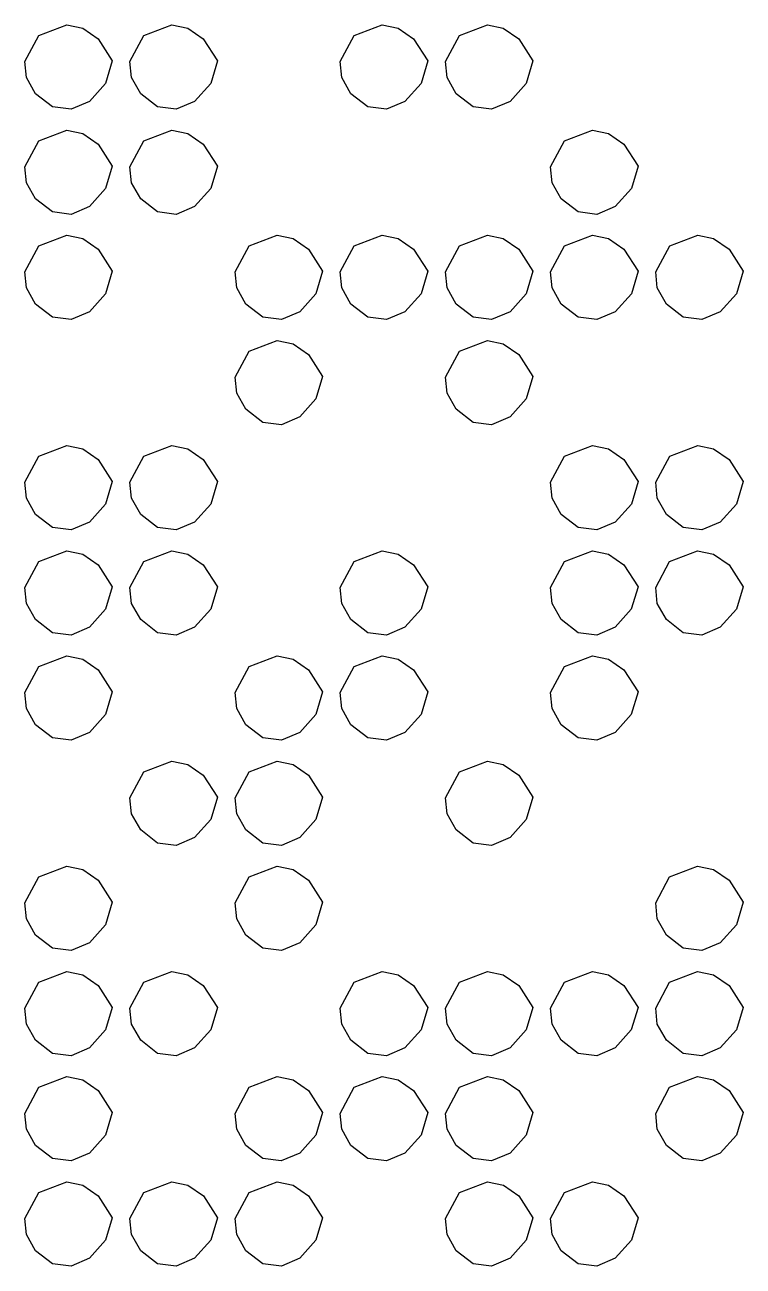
# Model space of a CAD drawing. Extents: x -13.9 to 69.6, y -29.8 to 53.7.
# Drawn here: x 38.09 to 53.52, y 2.16 to 28.81 of the extents above; entities that cross this region are included whole.
import ezdxf

# ---------------------------------------------------------------- set-up
doc = ezdxf.new("R2010")
doc.units = 0

msp = doc.modelspace()

# ---------------------------------------------------------------- linework, layer by layer
at = {"layer": 'Image'}
for p, q in [((38.392275, 28.578363), (38.9935, 28.807643)), ((38.9935, 28.807643), (39.335682, 28.735656)), ((40.650055, 28.578363), (41.25128, 28.807643)), ((41.25128, 28.807643), (41.593462, 28.735656)), ((45.165605, 28.578363), (45.76683, 28.807643)), ((45.76683, 28.807643), (46.109012, 28.735656)), ((47.423385, 28.578363), (48.02461, 28.807643)), ((48.02461, 28.807643), (48.366792, 28.735656)), ((38.092485, 28.018361), (38.392275, 28.578363)), ((39.335682, 28.735656), (39.66746, 28.50586)), ((40.350265, 28.018361), (40.650055, 28.578363)), ((41.593462, 28.735656), (41.92524, 28.50586)), ((44.865815, 28.018361), (45.165605, 28.578363)), ((46.109012, 28.735656), (46.44079, 28.50586)), ((47.123595, 28.018361), (47.423385, 28.578363)), ((48.366792, 28.735656), (48.69857, 28.50586)), ((39.66746, 28.50586), (39.970772, 28.034118)), ((41.92524, 28.50586), (42.228552, 28.034118)), ((46.44079, 28.50586), (46.744102, 28.034118)), ((48.69857, 28.50586), (49.001882, 28.034118)), ((38.127097, 27.676947), (38.092485, 28.018361)), ((39.970772, 28.034118), (39.826994, 27.550047)), ((40.384877, 27.676947), (40.350265, 28.018361)), ((42.228552, 28.034118), (42.084774, 27.550047)), ((44.900427, 27.676947), (44.865815, 28.018361)), ((46.744102, 28.034118), (46.600324, 27.550047)), ((47.158207, 27.676947), (47.123595, 28.018361)), ((49.001882, 28.034118), (48.858104, 27.550047)), ((38.32283, 27.32798), (38.127097, 27.676947)), ((39.826994, 27.550047), (39.479828, 27.164926)), ((40.58061, 27.32798), (40.384877, 27.676947)), ((42.084774, 27.550047), (41.737608, 27.164926)), ((45.09616, 27.32798), (44.900427, 27.676947)), ((46.600324, 27.550047), (46.253158, 27.164926)), ((47.35394, 27.32798), (47.158207, 27.676947)), ((48.858104, 27.550047), (48.510938, 27.164926)), ((38.322834, 27.327978), (38.32283, 27.32798)), ((38.685036, 27.047587), (38.322834, 27.327978)), ((40.580614, 27.327978), (40.58061, 27.32798)), ((40.942816, 27.047587), (40.580614, 27.327978)), ((45.096164, 27.327978), (45.09616, 27.32798)), ((45.458366, 27.047587), (45.096164, 27.327978)), ((47.353944, 27.327978), (47.35394, 27.32798)), ((47.716146, 27.047587), (47.353944, 27.327978)), ((39.084938, 26.995338), (38.685036, 27.047587)), ((39.479828, 27.164926), (39.084938, 26.995338)), ((41.342718, 26.995338), (40.942816, 27.047587)), ((41.737608, 27.164926), (41.342718, 26.995338)), ((45.858268, 26.995338), (45.458366, 27.047587)), ((46.253158, 27.164926), (45.858268, 26.995338)), ((48.116048, 26.995338), (47.716146, 27.047587)), ((48.510938, 27.164926), (48.116048, 26.995338)), ((38.392285, 26.320583), (38.99351, 26.549863)), ((38.99351, 26.549863), (39.335692, 26.477876)), ((39.335692, 26.477876), (39.66747, 26.24808)), ((40.650065, 26.320583), (41.25129, 26.549863)), ((41.25129, 26.549863), (41.593472, 26.477876)), ((41.593472, 26.477876), (41.92525, 26.24808)), ((49.681165, 26.320583), (50.28239, 26.549863)), ((50.28239, 26.549863), (50.624572, 26.477876)), ((50.624572, 26.477876), (50.95635, 26.24808)), ((38.092495, 25.760581), (38.392285, 26.320583)), ((39.66747, 26.24808), (39.970782, 25.776339)), ((40.350275, 25.760581), (40.650065, 26.320583)), ((41.92525, 26.24808), (42.228562, 25.776339)), ((49.381375, 25.760581), (49.681165, 26.320583)), ((50.95635, 26.24808), (51.259662, 25.776339)), ((38.127107, 25.419167), (38.092495, 25.760581)), ((39.970782, 25.776339), (39.827004, 25.292267)), ((40.384887, 25.419167), (40.350275, 25.760581)), ((42.228562, 25.776339), (42.084784, 25.292267)), ((49.415987, 25.419167), (49.381375, 25.760581)), ((51.259662, 25.776339), (51.115884, 25.292267)), ((38.32284, 25.0702), (38.127107, 25.419167)), ((40.58062, 25.0702), (40.384887, 25.419167)), ((49.61172, 25.0702), (49.415987, 25.419167)), ((38.322844, 25.070198), (38.32284, 25.0702)), ((38.685046, 24.789807), (38.322844, 25.070198)), ((39.827004, 25.292267), (39.479838, 24.907146)), ((40.580624, 25.070198), (40.58062, 25.0702)), ((40.942826, 24.789807), (40.580624, 25.070198)), ((42.084784, 25.292267), (41.737618, 24.907146)), ((49.611724, 25.070198), (49.61172, 25.0702)), ((49.973926, 24.789807), (49.611724, 25.070198)), ((51.115884, 25.292267), (50.768718, 24.907146)), ((39.084948, 24.737558), (38.685046, 24.789807)), ((39.479838, 24.907146), (39.084948, 24.737558)), ((41.342728, 24.737558), (40.942826, 24.789807)), ((41.737618, 24.907146), (41.342728, 24.737558)), ((50.373828, 24.737558), (49.973926, 24.789807)), ((50.768718, 24.907146), (50.373828, 24.737558)), ((38.392275, 24.062803), (38.9935, 24.292083)), ((38.9935, 24.292083), (39.335682, 24.220096)), ((42.907825, 24.062803), (43.50905, 24.292083)), ((43.50905, 24.292083), (43.851232, 24.220096)), ((45.165605, 24.062803), (45.76683, 24.292083)), ((45.76683, 24.292083), (46.109012, 24.220096)), ((47.423385, 24.062803), (48.02461, 24.292083)), ((48.02461, 24.292083), (48.366792, 24.220096)), ((49.681165, 24.062803), (50.28239, 24.292083)), ((50.28239, 24.292083), (50.624572, 24.220096)), ((51.938945, 24.062803), (52.54017, 24.292083)), ((52.54017, 24.292083), (52.882352, 24.220096)), ((38.092485, 23.502801), (38.392275, 24.062803)), ((39.335682, 24.220096), (39.66746, 23.9903)), ((39.66746, 23.9903), (39.970772, 23.518558)), ((42.608035, 23.502801), (42.907825, 24.062803)), ((43.851232, 24.220096), (44.18301, 23.9903)), ((44.18301, 23.9903), (44.486322, 23.518558)), ((44.865815, 23.502801), (45.165605, 24.062803)), ((46.109012, 24.220096), (46.44079, 23.9903)), ((46.44079, 23.9903), (46.744102, 23.518558)), ((47.123595, 23.502801), (47.423385, 24.062803)), ((48.366792, 24.220096), (48.69857, 23.9903)), ((48.69857, 23.9903), (49.001882, 23.518558)), ((49.381375, 23.502801), (49.681165, 24.062803)), ((50.624572, 24.220096), (50.95635, 23.9903)), ((50.95635, 23.9903), (51.259662, 23.518558)), ((51.639155, 23.502801), (51.938945, 24.062803)), ((52.882352, 24.220096), (53.21413, 23.9903)), ((53.21413, 23.9903), (53.517442, 23.518558)), ((38.127097, 23.161387), (38.092485, 23.502801)), ((39.970772, 23.518558), (39.826994, 23.034487)), ((42.642647, 23.161387), (42.608035, 23.502801)), ((44.486322, 23.518558), (44.342544, 23.034487)), ((44.900427, 23.161387), (44.865815, 23.502801)), ((46.744102, 23.518558), (46.600324, 23.034487)), ((47.158207, 23.161387), (47.123595, 23.502801)), ((49.001882, 23.518558), (48.858104, 23.034487)), ((49.415987, 23.161387), (49.381375, 23.502801)), ((51.259662, 23.518558), (51.115884, 23.034487)), ((51.673767, 23.161387), (51.639155, 23.502801)), ((53.517442, 23.518558), (53.373664, 23.034487)), ((38.32283, 22.81242), (38.127097, 23.161387)), ((39.826994, 23.034487), (39.479828, 22.649366)), ((42.83838, 22.81242), (42.642647, 23.161387)), ((44.342544, 23.034487), (43.995378, 22.649366)), ((45.09616, 22.81242), (44.900427, 23.161387)), ((46.600324, 23.034487), (46.253158, 22.649366)), ((47.35394, 22.81242), (47.158207, 23.161387)), ((48.858104, 23.034487), (48.510938, 22.649366)), ((49.61172, 22.81242), (49.415987, 23.161387)), ((51.115884, 23.034487), (50.768718, 22.649366)), ((51.8695, 22.81242), (51.673767, 23.161387)), ((53.373664, 23.034487), (53.026498, 22.649366)), ((38.322834, 22.812418), (38.32283, 22.81242)), ((38.685036, 22.532027), (38.322834, 22.812418)), ((42.838384, 22.812418), (42.83838, 22.81242)), ((43.200586, 22.532027), (42.838384, 22.812418)), ((45.096164, 22.812418), (45.09616, 22.81242)), ((45.458366, 22.532027), (45.096164, 22.812418)), ((47.353944, 22.812418), (47.35394, 22.81242)), ((47.716146, 22.532027), (47.353944, 22.812418)), ((49.611724, 22.812418), (49.61172, 22.81242)), ((49.973926, 22.532027), (49.611724, 22.812418)), ((51.869504, 22.812418), (51.8695, 22.81242)), ((52.231706, 22.532027), (51.869504, 22.812418)), ((39.084938, 22.479778), (38.685036, 22.532027)), ((39.479828, 22.649366), (39.084938, 22.479778)), ((43.600488, 22.479778), (43.200586, 22.532027)), ((43.995378, 22.649366), (43.600488, 22.479778)), ((45.858268, 22.479778), (45.458366, 22.532027)), ((46.253158, 22.649366), (45.858268, 22.479778)), ((48.116048, 22.479778), (47.716146, 22.532027)), ((48.510938, 22.649366), (48.116048, 22.479778)), ((50.373828, 22.479778), (49.973926, 22.532027)), ((50.768718, 22.649366), (50.373828, 22.479778)), ((52.631608, 22.479778), (52.231706, 22.532027)), ((53.026498, 22.649366), (52.631608, 22.479778)), ((42.907895, 21.805023), (43.50912, 22.034303)), ((43.50912, 22.034303), (43.851302, 21.962316)), ((43.851302, 21.962316), (44.18308, 21.73252)), ((47.423445, 21.805023), (48.02467, 22.034303)), ((48.02467, 22.034303), (48.366852, 21.962316)), ((48.366852, 21.962316), (48.69863, 21.73252)), ((42.608105, 21.245021), (42.907895, 21.805023)), ((44.18308, 21.73252), (44.486392, 21.260779)), ((47.123655, 21.245021), (47.423445, 21.805023)), ((48.69863, 21.73252), (49.001942, 21.260779)), ((42.642717, 20.903607), (42.608105, 21.245021)), ((44.486392, 21.260779), (44.342614, 20.776707)), ((47.158267, 20.903607), (47.123655, 21.245021)), ((49.001942, 21.260779), (48.858164, 20.776707)), ((42.83845, 20.55464), (42.642717, 20.903607)), ((47.354, 20.55464), (47.158267, 20.903607)), ((42.838454, 20.554638), (42.83845, 20.55464)), ((43.200656, 20.274247), (42.838454, 20.554638)), ((44.342614, 20.776707), (43.995448, 20.391586)), ((47.354004, 20.554638), (47.354, 20.55464)), ((47.716206, 20.274247), (47.354004, 20.554638)), ((48.858164, 20.776707), (48.510998, 20.391586)), ((43.600558, 20.221998), (43.200656, 20.274247)), ((43.995448, 20.391586), (43.600558, 20.221998)), ((48.116108, 20.221998), (47.716206, 20.274247)), ((48.510998, 20.391586), (48.116108, 20.221998)), ((38.392295, 19.547243), (38.99352, 19.776523)), ((38.99352, 19.776523), (39.335702, 19.704536)), ((40.650075, 19.547243), (41.2513, 19.776523)), ((41.2513, 19.776523), (41.593482, 19.704536)), ((49.681175, 19.547243), (50.2824, 19.776523)), ((50.2824, 19.776523), (50.624582, 19.704536)), ((51.938955, 19.547243), (52.54018, 19.776523)), ((52.54018, 19.776523), (52.882362, 19.704536)), ((38.092505, 18.987241), (38.392295, 19.547243)), ((39.335702, 19.704536), (39.66748, 19.47474)), ((39.66748, 19.47474), (39.970792, 19.002998)), ((40.350285, 18.987241), (40.650075, 19.547243)), ((41.593482, 19.704536), (41.92526, 19.47474)), ((41.92526, 19.47474), (42.228572, 19.002998)), ((49.381385, 18.987241), (49.681175, 19.547243)), ((50.624582, 19.704536), (50.95636, 19.47474)), ((50.95636, 19.47474), (51.259672, 19.002998)), ((51.639165, 18.987241), (51.938955, 19.547243)), ((52.882362, 19.704536), (53.21414, 19.47474)), ((53.21414, 19.47474), (53.517452, 19.002998)), ((38.127117, 18.645827), (38.092505, 18.987241)), ((39.970792, 19.002998), (39.827014, 18.518927)), ((40.384897, 18.645827), (40.350285, 18.987241)), ((42.228572, 19.002998), (42.084794, 18.518927)), ((49.415997, 18.645827), (49.381385, 18.987241)), ((51.259672, 19.002998), (51.115894, 18.518927)), ((51.673777, 18.645827), (51.639165, 18.987241)), ((53.517452, 19.002998), (53.373674, 18.518927)), ((38.32285, 18.29686), (38.127117, 18.645827)), ((39.827014, 18.518927), (39.479848, 18.133806)), ((40.58063, 18.29686), (40.384897, 18.645827)), ((42.084794, 18.518927), (41.737628, 18.133806)), ((49.61173, 18.29686), (49.415997, 18.645827)), ((51.115894, 18.518927), (50.768728, 18.133806)), ((51.86951, 18.29686), (51.673777, 18.645827)), ((53.373674, 18.518927), (53.026508, 18.133806)), ((38.322854, 18.296858), (38.32285, 18.29686)), ((38.685056, 18.016467), (38.322854, 18.296858)), ((39.479848, 18.133806), (39.084958, 17.964218)), ((40.580634, 18.296858), (40.58063, 18.29686)), ((40.942836, 18.016467), (40.580634, 18.296858)), ((41.737628, 18.133806), (41.342738, 17.964218)), ((49.611734, 18.296858), (49.61173, 18.29686)), ((49.973936, 18.016467), (49.611734, 18.296858)), ((50.768728, 18.133806), (50.373838, 17.964218)), ((51.869514, 18.296858), (51.86951, 18.29686)), ((52.231716, 18.016467), (51.869514, 18.296858)), ((53.026508, 18.133806), (52.631618, 17.964218)), ((39.084958, 17.964218), (38.685056, 18.016467)), ((41.342738, 17.964218), (40.942836, 18.016467)), ((50.373838, 17.964218), (49.973936, 18.016467)), ((52.631618, 17.964218), (52.231716, 18.016467)), ((38.392195, 17.289463), (38.99342, 17.518743)), ((38.99342, 17.518743), (39.335602, 17.446756)), ((39.335602, 17.446756), (39.66738, 17.21696)), ((40.649975, 17.289463), (41.2512, 17.518743)), ((41.2512, 17.518743), (41.593382, 17.446756)), ((41.593382, 17.446756), (41.92516, 17.21696)), ((45.165525, 17.289463), (45.76675, 17.518743)), ((45.76675, 17.518743), (46.108932, 17.446756)), ((46.108932, 17.446756), (46.44071, 17.21696)), ((49.681075, 17.289463), (50.2823, 17.518743)), ((50.2823, 17.518743), (50.624482, 17.446756)), ((50.624482, 17.446756), (50.95626, 17.21696)), ((51.938855, 17.289463), (52.54008, 17.518743)), ((52.54008, 17.518743), (52.882262, 17.446756)), ((52.882262, 17.446756), (53.21404, 17.21696)), ((38.092405, 16.729461), (38.392195, 17.289463)), ((39.66738, 17.21696), (39.970692, 16.745219)), ((40.350185, 16.729461), (40.649975, 17.289463)), ((41.92516, 17.21696), (42.228472, 16.745219)), ((44.865735, 16.729461), (45.165525, 17.289463)), ((46.44071, 17.21696), (46.744022, 16.745219)), ((49.381285, 16.729461), (49.681075, 17.289463)), ((50.95626, 17.21696), (51.259572, 16.745219)), ((51.639065, 16.729461), (51.938855, 17.289463)), ((53.21404, 17.21696), (53.517352, 16.745219)), ((38.127017, 16.388047), (38.092405, 16.729461)), ((39.970692, 16.745219), (39.826914, 16.261147)), ((40.384797, 16.388047), (40.350185, 16.729461)), ((42.228472, 16.745219), (42.084694, 16.261147)), ((44.900347, 16.388047), (44.865735, 16.729461)), ((46.744022, 16.745219), (46.600244, 16.261147)), ((49.415897, 16.388047), (49.381285, 16.729461)), ((51.259572, 16.745219), (51.115794, 16.261147)), ((51.673677, 16.388047), (51.639065, 16.729461)), ((53.517352, 16.745219), (53.373574, 16.261147)), ((38.32275, 16.03908), (38.127017, 16.388047)), ((39.826914, 16.261147), (39.479748, 15.876026)), ((40.58053, 16.03908), (40.384797, 16.388047)), ((42.084694, 16.261147), (41.737528, 15.876026)), ((45.09608, 16.03908), (44.900347, 16.388047)), ((46.600244, 16.261147), (46.253078, 15.876026)), ((49.61163, 16.03908), (49.415897, 16.388047)), ((51.115794, 16.261147), (50.768628, 15.876026)), ((51.86941, 16.03908), (51.673677, 16.388047)), ((53.373574, 16.261147), (53.026408, 15.876026)), ((38.322754, 16.039078), (38.32275, 16.03908)), ((38.684956, 15.758687), (38.322754, 16.039078)), ((40.580534, 16.039078), (40.58053, 16.03908)), ((40.942736, 15.758687), (40.580534, 16.039078)), ((45.096084, 16.039078), (45.09608, 16.03908)), ((45.458286, 15.758687), (45.096084, 16.039078)), ((49.611634, 16.039078), (49.61163, 16.03908)), ((49.973836, 15.758687), (49.611634, 16.039078)), ((51.869414, 16.039078), (51.86941, 16.03908)), ((52.231616, 15.758687), (51.869414, 16.039078)), ((39.084858, 15.706438), (38.684956, 15.758687)), ((39.479748, 15.876026), (39.084858, 15.706438)), ((41.342638, 15.706438), (40.942736, 15.758687)), ((41.737528, 15.876026), (41.342638, 15.706438)), ((45.858188, 15.706438), (45.458286, 15.758687)), ((46.253078, 15.876026), (45.858188, 15.706438)), ((50.373738, 15.706438), (49.973836, 15.758687)), ((50.768628, 15.876026), (50.373738, 15.706438)), ((52.631518, 15.706438), (52.231616, 15.758687)), ((53.026408, 15.876026), (52.631518, 15.706438)), ((38.392136, 15.031683), (38.99336, 15.260963)), ((38.99336, 15.260963), (39.335542, 15.188976)), ((42.907685, 15.031683), (43.50891, 15.260963)), ((43.50891, 15.260963), (43.851092, 15.188976)), ((45.165465, 15.031683), (45.76669, 15.260963)), ((45.76669, 15.260963), (46.108872, 15.188976)), ((49.681015, 15.031683), (50.28224, 15.260963)), ((50.28224, 15.260963), (50.624422, 15.188976)), ((38.092345, 14.471681), (38.392136, 15.031683)), ((39.335542, 15.188976), (39.66732, 14.95918)), ((39.66732, 14.95918), (39.970632, 14.487438)), ((42.607895, 14.471681), (42.907685, 15.031683)), ((43.851092, 15.188976), (44.18287, 14.95918)), ((44.18287, 14.95918), (44.486182, 14.487438)), ((44.865675, 14.471681), (45.165465, 15.031683)), ((46.108872, 15.188976), (46.44065, 14.95918)), ((46.44065, 14.95918), (46.743962, 14.487438)), ((49.381225, 14.471681), (49.681015, 15.031683)), ((50.624422, 15.188976), (50.9562, 14.95918)), ((50.9562, 14.95918), (51.259512, 14.487438)), ((38.126957, 14.130267), (38.092345, 14.471681)), ((39.970632, 14.487438), (39.826854, 14.003367)), ((42.642507, 14.130267), (42.607895, 14.471681)), ((44.486182, 14.487438), (44.342404, 14.003367)), ((44.900287, 14.130267), (44.865675, 14.471681)), ((46.743962, 14.487438), (46.600184, 14.003367)), ((49.415837, 14.130267), (49.381225, 14.471681)), ((51.259512, 14.487438), (51.115734, 14.003367)), ((38.32269, 13.7813), (38.126957, 14.130267)), ((42.83824, 13.7813), (42.642507, 14.130267)), ((45.09602, 13.7813), (44.900287, 14.130267)), ((49.61157, 13.7813), (49.415837, 14.130267)), ((39.826854, 14.003367), (39.479688, 13.618246)), ((44.342404, 14.003367), (43.995238, 13.618246)), ((46.600184, 14.003367), (46.253018, 13.618246)), ((51.115734, 14.003367), (50.768568, 13.618246)), ((38.322694, 13.781298), (38.32269, 13.7813)), ((38.684896, 13.500907), (38.322694, 13.781298)), ((39.479688, 13.618246), (39.084798, 13.448658)), ((42.838244, 13.781298), (42.83824, 13.7813)), ((43.200446, 13.500907), (42.838244, 13.781298)), ((43.995238, 13.618246), (43.600348, 13.448658)), ((45.096024, 13.781298), (45.09602, 13.7813)), ((45.458226, 13.500907), (45.096024, 13.781298)), ((46.253018, 13.618246), (45.858128, 13.448658)), ((49.611574, 13.781298), (49.61157, 13.7813)), ((49.973776, 13.500907), (49.611574, 13.781298)), ((50.768568, 13.618246), (50.373678, 13.448658)), ((39.084798, 13.448658), (38.684896, 13.500907)), ((43.600348, 13.448658), (43.200446, 13.500907)), ((45.858128, 13.448658), (45.458226, 13.500907)), ((50.373678, 13.448658), (49.973776, 13.500907)), ((40.649995, 12.773953), (41.25122, 13.003233)), ((41.25122, 13.003233), (41.593402, 12.931246)), ((41.593402, 12.931246), (41.92518, 12.70145)), ((42.907775, 12.773953), (43.509, 13.003233)), ((43.509, 13.003233), (43.851182, 12.931246)), ((43.851182, 12.931246), (44.18296, 12.70145)), ((47.423325, 12.773953), (48.02455, 13.003233)), ((48.02455, 13.003233), (48.366732, 12.931246)), ((48.366732, 12.931246), (48.69851, 12.70145)), ((40.350205, 12.213951), (40.649995, 12.773953)), ((41.92518, 12.70145), (42.228492, 12.229709)), ((42.607985, 12.213951), (42.907775, 12.773953)), ((44.18296, 12.70145), (44.486272, 12.229709)), ((47.123535, 12.213951), (47.423325, 12.773953)), ((48.69851, 12.70145), (49.001822, 12.229709)), ((40.384817, 11.872537), (40.350205, 12.213951)), ((42.228492, 12.229709), (42.084714, 11.745638)), ((42.642597, 11.872537), (42.607985, 12.213951)), ((44.486272, 12.229709), (44.342494, 11.745638)), ((47.158147, 11.872537), (47.123535, 12.213951)), ((49.001822, 12.229709), (48.858044, 11.745638)), ((40.58055, 11.52357), (40.384817, 11.872537)), ((42.084714, 11.745638), (41.737548, 11.360517)), ((42.83833, 11.52357), (42.642597, 11.872537)), ((44.342494, 11.745638), (43.995328, 11.360517)), ((47.35388, 11.52357), (47.158147, 11.872537)), ((48.858044, 11.745638), (48.510878, 11.360517)), ((40.580554, 11.523569), (40.58055, 11.52357)), ((40.942756, 11.243178), (40.580554, 11.523569)), ((42.838334, 11.523569), (42.83833, 11.52357)), ((43.200536, 11.243178), (42.838334, 11.523569)), ((47.353884, 11.523569), (47.35388, 11.52357)), ((47.716086, 11.243178), (47.353884, 11.523569)), ((41.342658, 11.190929), (40.942756, 11.243178)), ((41.737548, 11.360517), (41.342658, 11.190929)), ((43.600438, 11.190929), (43.200536, 11.243178)), ((43.995328, 11.360517), (43.600438, 11.190929)), ((48.115988, 11.190929), (47.716086, 11.243178)), ((48.510878, 11.360517), (48.115988, 11.190929)), ((38.392165, 10.516173), (38.99339, 10.745453)), ((38.99339, 10.745453), (39.335572, 10.673466)), ((39.335572, 10.673466), (39.66735, 10.44367)), ((42.907715, 10.516173), (43.50894, 10.745453)), ((43.50894, 10.745453), (43.851122, 10.673466)), ((43.851122, 10.673466), (44.1829, 10.44367)), ((51.938815, 10.516173), (52.54004, 10.745453)), ((52.54004, 10.745453), (52.882222, 10.673466)), ((52.882222, 10.673466), (53.214, 10.44367)), ((38.092375, 9.956171), (38.392165, 10.516173)), ((39.66735, 10.44367), (39.970662, 9.971929)), ((42.607925, 9.956171), (42.907715, 10.516173)), ((44.1829, 10.44367), (44.486212, 9.971929)), ((51.639025, 9.956171), (51.938815, 10.516173)), ((53.214, 10.44367), (53.517312, 9.971929)), ((38.126987, 9.614757), (38.092375, 9.956171)), ((39.970662, 9.971929), (39.826884, 9.487857)), ((42.642537, 9.614757), (42.607925, 9.956171)), ((44.486212, 9.971929), (44.342434, 9.487857)), ((51.673637, 9.614757), (51.639025, 9.956171)), ((53.517312, 9.971929), (53.373534, 9.487857)), ((38.32272, 9.26579), (38.126987, 9.614757)), ((42.83827, 9.26579), (42.642537, 9.614757)), ((51.86937, 9.26579), (51.673637, 9.614757)), ((39.826884, 9.487857), (39.479718, 9.102736)), ((44.342434, 9.487857), (43.995268, 9.102736)), ((53.373534, 9.487857), (53.026368, 9.102736)), ((38.322724, 9.265788), (38.32272, 9.26579)), ((38.684926, 8.985397), (38.322724, 9.265788)), ((39.479718, 9.102736), (39.084828, 8.933148)), ((42.838274, 9.265788), (42.83827, 9.26579)), ((43.200476, 8.985397), (42.838274, 9.265788)), ((43.995268, 9.102736), (43.600378, 8.933148)), ((51.869374, 9.265788), (51.86937, 9.26579)), ((52.231576, 8.985397), (51.869374, 9.265788)), ((53.026368, 9.102736), (52.631478, 8.933148)), ((39.084828, 8.933148), (38.684926, 8.985397)), ((43.600378, 8.933148), (43.200476, 8.985397)), ((52.631478, 8.933148), (52.231576, 8.985397)), ((38.392085, 8.258393), (38.99331, 8.487673)), ((38.99331, 8.487673), (39.335492, 8.415686)), ((39.335492, 8.415686), (39.66727, 8.18589)), ((40.649865, 8.258393), (41.25109, 8.487673)), ((41.25109, 8.487673), (41.593272, 8.415686)), ((41.593272, 8.415686), (41.92505, 8.18589)), ((45.165415, 8.258393), (45.76664, 8.487673)), ((45.76664, 8.487673), (46.108822, 8.415686)), ((46.108822, 8.415686), (46.4406, 8.18589)), ((47.423195, 8.258393), (48.02442, 8.487673)), ((48.02442, 8.487673), (48.366602, 8.415686)), ((48.366602, 8.415686), (48.69838, 8.18589)), ((49.680975, 8.258393), (50.2822, 8.487673)), ((50.2822, 8.487673), (50.624382, 8.415686)), ((50.624382, 8.415686), (50.95616, 8.18589)), ((51.938755, 8.258393), (52.53998, 8.487673)), ((52.53998, 8.487673), (52.882162, 8.415686)), ((52.882162, 8.415686), (53.21394, 8.18589)), ((38.092295, 7.698391), (38.392085, 8.258393)), ((39.66727, 8.18589), (39.970582, 7.714149)), ((40.350075, 7.698391), (40.649865, 8.258393)), ((41.92505, 8.18589), (42.228362, 7.714149)), ((44.865625, 7.698391), (45.165415, 8.258393)), ((46.4406, 8.18589), (46.743912, 7.714149)), ((47.123405, 7.698391), (47.423195, 8.258393)), ((48.69838, 8.18589), (49.001692, 7.714149)), ((49.381185, 7.698391), (49.680975, 8.258393)), ((50.95616, 8.18589), (51.259472, 7.714149)), ((51.638965, 7.698391), (51.938755, 8.258393)), ((53.21394, 8.18589), (53.517252, 7.714149)), ((38.126907, 7.356977), (38.092295, 7.698391)), ((39.970582, 7.714149), (39.826804, 7.230077)), ((40.384687, 7.356977), (40.350075, 7.698391)), ((42.228362, 7.714149), (42.084584, 7.230077)), ((44.900237, 7.356977), (44.865625, 7.698391)), ((46.743912, 7.714149), (46.600134, 7.230077)), ((47.158017, 7.356977), (47.123405, 7.698391)), ((49.001692, 7.714149), (48.857914, 7.230077)), ((49.415797, 7.356977), (49.381185, 7.698391)), ((51.259472, 7.714149), (51.115694, 7.230077)), ((51.673577, 7.356977), (51.638965, 7.698391)), ((53.517252, 7.714149), (53.373474, 7.230077)), ((38.32264, 7.00801), (38.126907, 7.356977)), ((39.826804, 7.230077), (39.479638, 6.844956)), ((40.58042, 7.00801), (40.384687, 7.356977)), ((42.084584, 7.230077), (41.737418, 6.844956)), ((45.09597, 7.00801), (44.900237, 7.356977)), ((46.600134, 7.230077), (46.252968, 6.844956)), ((47.35375, 7.00801), (47.158017, 7.356977)), ((48.857914, 7.230077), (48.510748, 6.844956)), ((49.61153, 7.00801), (49.415797, 7.356977)), ((51.115694, 7.230077), (50.768528, 6.844956)), ((51.86931, 7.00801), (51.673577, 7.356977)), ((53.373474, 7.230077), (53.026308, 6.844956)), ((38.322644, 7.008008), (38.32264, 7.00801)), ((38.684846, 6.727617), (38.322644, 7.008008)), ((40.580424, 7.008008), (40.58042, 7.00801)), ((40.942626, 6.727617), (40.580424, 7.008008)), ((45.095974, 7.008008), (45.09597, 7.00801)), ((45.458176, 6.727617), (45.095974, 7.008008)), ((47.353754, 7.008008), (47.35375, 7.00801)), ((47.715956, 6.727617), (47.353754, 7.008008)), ((49.611534, 7.008008), (49.61153, 7.00801)), ((49.973736, 6.727617), (49.611534, 7.008008)), ((51.869314, 7.008008), (51.86931, 7.00801)), ((52.231516, 6.727617), (51.869314, 7.008008)), ((39.084748, 6.675368), (38.684846, 6.727617)), ((39.479638, 6.844956), (39.084748, 6.675368)), ((41.342528, 6.675368), (40.942626, 6.727617)), ((41.737418, 6.844956), (41.342528, 6.675368)), ((45.858078, 6.675368), (45.458176, 6.727617)), ((46.252968, 6.844956), (45.858078, 6.675368)), ((48.115858, 6.675368), (47.715956, 6.727617)), ((48.510748, 6.844956), (48.115858, 6.675368)), ((50.373638, 6.675368), (49.973736, 6.727617)), ((50.768528, 6.844956), (50.373638, 6.675368)), ((52.631418, 6.675368), (52.231516, 6.727617)), ((53.026308, 6.844956), (52.631418, 6.675368)), ((38.392076, 6.000613), (38.9933, 6.229893)), ((38.9933, 6.229893), (39.335482, 6.157906)), ((39.335482, 6.157906), (39.66726, 5.92811)), ((42.907626, 6.000613), (43.50885, 6.229893)), ((43.50885, 6.229893), (43.851032, 6.157906)), ((43.851032, 6.157906), (44.18281, 5.92811)), ((45.165405, 6.000613), (45.76663, 6.229893)), ((45.76663, 6.229893), (46.108812, 6.157906)), ((46.108812, 6.157906), (46.44059, 5.92811)), ((47.423185, 6.000613), (48.02441, 6.229893)), ((48.02441, 6.229893), (48.366592, 6.157906)), ((48.366592, 6.157906), (48.69837, 5.92811)), ((51.938735, 6.000613), (52.53996, 6.229893)), ((52.53996, 6.229893), (52.882142, 6.157906)), ((52.882142, 6.157906), (53.21392, 5.92811)), ((38.092285, 5.440611), (38.392076, 6.000613)), ((39.66726, 5.92811), (39.970572, 5.456368)), ((42.607835, 5.440611), (42.907626, 6.000613)), ((44.18281, 5.92811), (44.486122, 5.456368)), ((44.865615, 5.440611), (45.165405, 6.000613)), ((46.44059, 5.92811), (46.743902, 5.456368)), ((47.123395, 5.440611), (47.423185, 6.000613)), ((48.69837, 5.92811), (49.001682, 5.456368)), ((51.638945, 5.440611), (51.938735, 6.000613)), ((53.21392, 5.92811), (53.517232, 5.456368)), ((38.126897, 5.099197), (38.092285, 5.440611)), ((39.970572, 5.456368), (39.826794, 4.972297)), ((42.642447, 5.099197), (42.607835, 5.440611)), ((44.486122, 5.456368), (44.342344, 4.972297)), ((44.900227, 5.099197), (44.865615, 5.440611)), ((46.743902, 5.456368), (46.600124, 4.972297)), ((47.158007, 5.099197), (47.123395, 5.440611)), ((49.001682, 5.456368), (48.857904, 4.972297)), ((51.673557, 5.099197), (51.638945, 5.440611)), ((53.517232, 5.456368), (53.373454, 4.972297)), ((38.32263, 4.75023), (38.126897, 5.099197)), ((42.83818, 4.75023), (42.642447, 5.099197)), ((45.09596, 4.75023), (44.900227, 5.099197)), ((47.35374, 4.75023), (47.158007, 5.099197)), ((51.86929, 4.75023), (51.673557, 5.099197)), ((39.826794, 4.972297), (39.479628, 4.587176)), ((44.342344, 4.972297), (43.995178, 4.587176)), ((46.600124, 4.972297), (46.252958, 4.587176)), ((48.857904, 4.972297), (48.510738, 4.587176)), ((53.373454, 4.972297), (53.026288, 4.587176)), ((38.322634, 4.750228), (38.32263, 4.75023)), ((38.684836, 4.469837), (38.322634, 4.750228)), ((39.479628, 4.587176), (39.084738, 4.417588)), ((42.838184, 4.750228), (42.83818, 4.75023)), ((43.200386, 4.469837), (42.838184, 4.750228)), ((43.995178, 4.587176), (43.600288, 4.417588)), ((45.095964, 4.750228), (45.09596, 4.75023)), ((45.458166, 4.469837), (45.095964, 4.750228)), ((46.252958, 4.587176), (45.858068, 4.417588)), ((47.353744, 4.750228), (47.35374, 4.75023)), ((47.715946, 4.469837), (47.353744, 4.750228)), ((48.510738, 4.587176), (48.115848, 4.417588)), ((51.869294, 4.750228), (51.86929, 4.75023)), ((52.231496, 4.469837), (51.869294, 4.750228)), ((53.026288, 4.587176), (52.631398, 4.417588)), ((39.084738, 4.417588), (38.684836, 4.469837)), ((43.600288, 4.417588), (43.200386, 4.469837)), ((45.858068, 4.417588), (45.458166, 4.469837)), ((48.115848, 4.417588), (47.715946, 4.469837)), ((52.631398, 4.417588), (52.231496, 4.469837)), ((38.092995, 3.182871), (38.392785, 3.742873)), ((38.392785, 3.742873), (38.99401, 3.972153)), ((38.99401, 3.972153), (39.336192, 3.900166)), ((39.336192, 3.900166), (39.66797, 3.67037)), ((40.350775, 3.182871), (40.650565, 3.742873)), ((40.650565, 3.742873), (41.25179, 3.972153)), ((41.25179, 3.972153), (41.593972, 3.900166)), ((41.593972, 3.900166), (41.92575, 3.67037)), ((42.608555, 3.182871), (42.908345, 3.742873)), ((42.908345, 3.742873), (43.50957, 3.972153)), ((43.50957, 3.972153), (43.851752, 3.900166)), ((43.851752, 3.900166), (44.18353, 3.67037)), ((47.124105, 3.182871), (47.423895, 3.742873)), ((47.423895, 3.742873), (48.02512, 3.972153)), ((48.02512, 3.972153), (48.367302, 3.900166)), ((48.367302, 3.900166), (48.69908, 3.67037)), ((49.381885, 3.182871), (49.681675, 3.742873)), ((49.681675, 3.742873), (50.2829, 3.972153)), ((50.2829, 3.972153), (50.625082, 3.900166)), ((50.625082, 3.900166), (50.95686, 3.67037)), ((39.66797, 3.67037), (39.971282, 3.198629)), ((41.92575, 3.67037), (42.229062, 3.198629)), ((44.18353, 3.67037), (44.486842, 3.198629)), ((48.69908, 3.67037), (49.002392, 3.198629)), ((50.95686, 3.67037), (51.260172, 3.198629)), ((39.971282, 3.198629), (39.827504, 2.714557)), ((42.229062, 3.198629), (42.085284, 2.714557)), ((44.486842, 3.198629), (44.343064, 2.714557)), ((49.002392, 3.198629), (48.858614, 2.714557)), ((51.260172, 3.198629), (51.116394, 2.714557)), ((38.127607, 2.841457), (38.092995, 3.182871)), ((40.385387, 2.841457), (40.350775, 3.182871)), ((42.643167, 2.841457), (42.608555, 3.182871)), ((47.158717, 2.841457), (47.124105, 3.182871)), ((49.416497, 2.841457), (49.381885, 3.182871)), ((38.32334, 2.49249), (38.127607, 2.841457)), ((39.827504, 2.714557), (39.480338, 2.329436)), ((40.58112, 2.49249), (40.385387, 2.841457)), ((42.085284, 2.714557), (41.738118, 2.329436)), ((42.8389, 2.49249), (42.643167, 2.841457)), ((44.343064, 2.714557), (43.995898, 2.329436)), ((47.35445, 2.49249), (47.158717, 2.841457)), ((48.858614, 2.714557), (48.511448, 2.329436)), ((49.61223, 2.49249), (49.416497, 2.841457)), ((51.116394, 2.714557), (50.769228, 2.329436)), ((38.323344, 2.492488), (38.32334, 2.49249)), ((38.685546, 2.212097), (38.323344, 2.492488)), ((40.581124, 2.492488), (40.58112, 2.49249)), ((40.943326, 2.212097), (40.581124, 2.492488)), ((42.838904, 2.492488), (42.8389, 2.49249)), ((43.201106, 2.212097), (42.838904, 2.492488)), ((47.354454, 2.492488), (47.35445, 2.49249)), ((47.716656, 2.212097), (47.354454, 2.492488)), ((49.612234, 2.492488), (49.61223, 2.49249)), ((49.974436, 2.212097), (49.612234, 2.492488)), ((39.085448, 2.159848), (38.685546, 2.212097)), ((39.480338, 2.329436), (39.085448, 2.159848)), ((41.343228, 2.159848), (40.943326, 2.212097)), ((41.738118, 2.329436), (41.343228, 2.159848)), ((43.601008, 2.159848), (43.201106, 2.212097)), ((43.995898, 2.329436), (43.601008, 2.159848)), ((48.116558, 2.159848), (47.716656, 2.212097)), ((48.511448, 2.329436), (48.116558, 2.159848)), ((50.374338, 2.159848), (49.974436, 2.212097)), ((50.769228, 2.329436), (50.374338, 2.159848))]:
    msp.add_line(p, q, dxfattribs=at)

doc.saveas('drawing.dxf')
